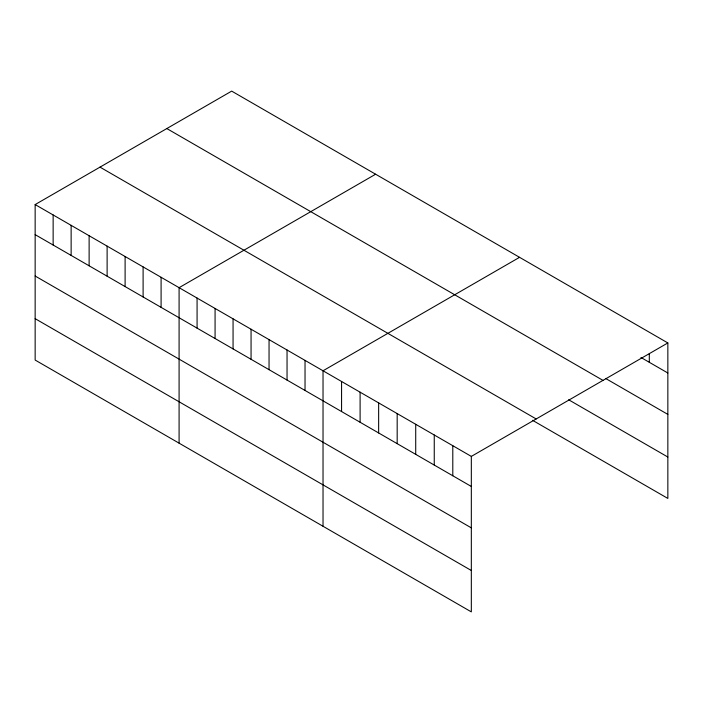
<?xml version="1.0" encoding="UTF-8"?>
<svg xmlns="http://www.w3.org/2000/svg" width="703" height="703" viewBox="0 0 703 703"><rect width="100%" height="100%" fill="white"/><g stroke="black" fill="none" stroke-linecap="round" stroke-linejoin="round"><path stroke-width="1.05" d="M35.15 204.573L471.326 456.405L471.326 611.882L35.15 360.059L35.15 204.573L231.674 91.118L667.85 342.941L667.85 498.427L532.523 420.297M375.613 174.221L179.089 287.676L179.089 443.162M519.552 257.324L323.029 370.78L323.029 526.266M471.326 456.405L667.85 342.941M640.969 357.484L667.85 373.003M605.749 378.539L667.85 414.392M166.822 128.561L602.998 380.385M568.674 399.779L667.85 457.038M100.002 167.129L536.178 418.962M35.15 234.644L471.326 486.467M35.15 276.024L471.326 527.856M35.15 318.67L471.326 570.493M649.308 353.714L649.308 362.3M452.794 445.702L452.794 475.764M434.252 434.999L434.252 465.061M415.719 424.296L415.719 454.358M397.177 413.592L397.177 443.655M378.645 402.889L378.645 432.951M360.103 392.186L360.103 422.248M341.57 381.483L341.57 411.545M305.032 360.393L305.032 390.455M287.044 350.006L287.044 380.068M269.047 339.619L269.047 369.681M251.059 329.232L251.059 359.295M233.062 318.837L233.062 348.908M215.074 308.45L215.074 338.521M197.077 298.063L197.077 328.134M161.092 277.29L161.092 307.352M143.104 266.903L143.104 296.965M125.108 256.516L125.108 286.578M107.12 246.129L107.12 276.191M89.123 235.742L89.123 265.804M71.135 225.347L71.135 255.417M53.138 214.96L53.138 245.031"/></g></svg>
